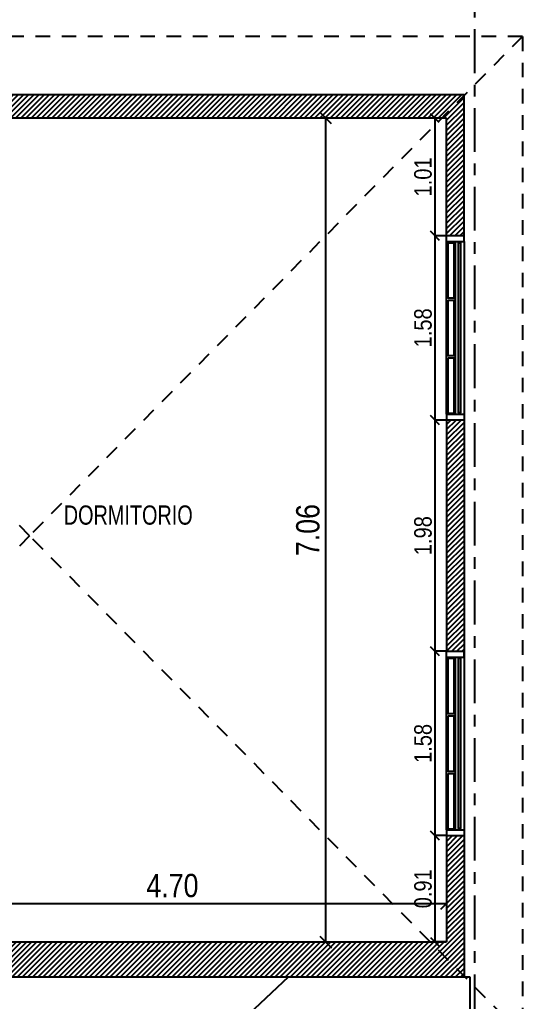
# Model space of a CAD drawing. Extents: x -14.8 to 35.6, y 44.5 to 81.2.
# Drawn here: x 15.62 to 19.93, y 66.84 to 75.26 of the extents above; entities that cross this region are included whole.
import ezdxf

# ---------------------------------------------------------------- set-up
doc = ezdxf.new("R2010")
doc.units = 0
doc.header["$MEASUREMENT"] = 0
doc.header["$PDMODE"] = 3
doc.linetypes.add('CENTER2', pattern=[1.125, 0.75, -0.125, 0.125, -0.125])
doc.linetypes.add('DASHED2', pattern=[0.375, 0.25, -0.125])
doc.layers.get('0').update_dxf_attribs({"linetype": 'CONTINUOUS'})
doc.layers.get('DEFPOINTS').update_dxf_attribs({"linetype": 'CONTINUOUS'})
for name, color, linetype in [('ABERTURAS', 71, 'CONTINUOUS'), ('COTAS', 12, 'CONTINUOUS'), ('EJES', 161, 'CENTER2'), ('NUEVO', 1, 'CONTINUOUS'), ('RELLENO', 7, 'CONTINUOUS'), ('TEXTO', 12, 'CONTINUOUS')]:
    doc.layers.add(name, color=color, linetype=linetype)
doc.styles.add('COTAS PRIMARIAS', font='ARIALN.TTF', dxfattribs={"height": 0.2})
doc.styles.add('COTAS SECUNDARIAS', font='ARIALN.TTF', dxfattribs={"height": 0.15})
doc.styles.add('TEXTO SECUNDARIO', font='ARIALN.TTF', dxfattribs={"width": 0.9, "height": 0.165})
doc.dimstyles.new('COTA SECUNDARIAS', dxfattribs={"dimscale": 5, "dimtxt": 1, "dimasz": 0.015, "dimexe": 0, "dimexo": 0, "dimgap": 0.005, "dimtad": 1, "dimzin": 1, "dimdsep": 46, "dimtxsty": 'COTAS SECUNDARIAS', "dimblk": 'OBLIQUE', "dimcen": 0, "dimclrd": 11, "dimclre": 11, "dimclrt": 11, "dimaunit": 1, "dimadec": 1, "dimazin": 0, "dimtfac": 0.4, "dimtix": 1, "dimtmove": 1, "dimatfit": 3, "dimfxl": 1, "dimtolj": 1, "dimtzin": 0, "dimlwd": -1, "dimarcsym": 0})
doc.dimstyles.new('COTAS PRINCIPALES', dxfattribs={"dimscale": 5, "dimtxt": 2.5, "dimasz": 0.02, "dimexe": 0, "dimexo": 0, "dimgap": 0.01, "dimtad": 1, "dimzin": 1, "dimdsep": 46, "dimtxsty": 'COTAS PRIMARIAS', "dimblk": 'OBLIQUE', "dimcen": 0, "dimclrd": 11, "dimclre": 11, "dimclrt": 11, "dimaunit": 1, "dimadec": 1, "dimazin": 0, "dimtfac": 0.4, "dimtix": 1, "dimtmove": 1, "dimatfit": 3, "dimfxl": 1, "dimtolj": 1, "dimtzin": 0, "dimlwd": -1, "dimarcsym": 0})

# ---------------------------------------------------------------- blocks, each defined once
blk = doc.blocks.new('_Oblique')
at = {"color": 0, "linetype": 'ByBlock', "lineweight": -2}
blk.add_line((-0.5, -0.5), (0.5, 0.5), dxfattribs=at)
blk = doc.blocks.new('*D222')
at = {"layer": 'COTAS', "color": 11, "lineweight": -2, "transparency": 16777216}
for p, q in [((19.2835, 74.4107), (19.1836, 74.4107)), ((19.2835, 73.4036), (19.1836, 73.4036))]:
    blk.add_line(p, q, dxfattribs=at)
at = {"layer": 'COTAS', "color": 11, "transparency": 16777216}
blk.add_line((19.1836, 74.4107), (19.1836, 73.4036), dxfattribs=at)
at = {"layer": 'DEFPOINTS', "color": 0, "transparency": 16777216}
for p in [(19.2835, 74.4107), (19.1836, 73.4036), (19.2835, 73.4036)]:
    blk.add_point(p, dxfattribs=at)
at = {"layer": 'COTAS', "color": 11, "transparency": 16777216, "xscale": 0.075, "yscale": 0.075, "zscale": 0.075}
for p, rotation in [((19.1836, 74.4107), 90), ((19.1836, 73.4036), 270)]:
    blk.add_blockref('_Oblique', p, dxfattribs=dict(at, rotation=rotation))
at = {"layer": 'COTAS', "color": 11, "transparency": 16777216, "insert": (19.082, 73.9071), "char_height": 0.15, "attachment_point": 5, "rotation": 90, "style": 'COTAS SECUNDARIAS'}
blk.add_mtext('\\A1;1.01', dxfattribs=at)
blk = doc.blocks.new('*D223')
at = {"layer": 'COTAS', "color": 11, "lineweight": -2, "transparency": 16777216}
for p, q in [((19.2835, 73.4036), (19.1836, 73.4036)), ((19.2835, 71.8236), (19.1836, 71.8236))]:
    blk.add_line(p, q, dxfattribs=at)
at = {"layer": 'COTAS', "color": 11, "transparency": 16777216}
blk.add_line((19.1836, 73.4036), (19.1836, 71.8236), dxfattribs=at)
at = {"layer": 'DEFPOINTS', "color": 0, "transparency": 16777216}
for p in [(19.2835, 73.4036), (19.1836, 71.8236), (19.2835, 71.8236)]:
    blk.add_point(p, dxfattribs=at)
at = {"layer": 'COTAS', "color": 11, "transparency": 16777216, "xscale": 0.075, "yscale": 0.075, "zscale": 0.075}
for p, rotation in [((19.1836, 73.4036), 90), ((19.1836, 71.8236), 270)]:
    blk.add_blockref('_Oblique', p, dxfattribs=dict(at, rotation=rotation))
at = {"layer": 'COTAS', "color": 11, "transparency": 16777216, "insert": (19.082, 72.6136), "char_height": 0.15, "attachment_point": 5, "rotation": 90, "style": 'COTAS SECUNDARIAS'}
blk.add_mtext('\\A1;1.58', dxfattribs=at)
blk = doc.blocks.new('*D224')
at = {"layer": 'COTAS', "color": 11, "lineweight": -2, "transparency": 16777216}
for p, q in [((19.2835, 71.8236), (19.1836, 71.8236)), ((19.2835, 69.8419), (19.1836, 69.8419))]:
    blk.add_line(p, q, dxfattribs=at)
at = {"layer": 'COTAS', "color": 11, "transparency": 16777216}
blk.add_line((19.1836, 71.8236), (19.1836, 69.8419), dxfattribs=at)
at = {"layer": 'DEFPOINTS', "color": 0, "transparency": 16777216}
for p in [(19.2835, 71.8236), (19.1836, 69.8419), (19.2835, 69.8419)]:
    blk.add_point(p, dxfattribs=at)
at = {"layer": 'COTAS', "color": 11, "transparency": 16777216, "xscale": 0.075, "yscale": 0.075, "zscale": 0.075}
for p, rotation in [((19.1836, 71.8236), 90), ((19.1836, 69.8419), 270)]:
    blk.add_blockref('_Oblique', p, dxfattribs=dict(at, rotation=rotation))
at = {"layer": 'COTAS', "color": 11, "transparency": 16777216, "insert": (19.082, 70.8327), "char_height": 0.15, "attachment_point": 5, "rotation": 90, "style": 'COTAS SECUNDARIAS'}
blk.add_mtext('\\A1;1.98', dxfattribs=at)
blk = doc.blocks.new('*D225')
at = {"layer": 'COTAS', "color": 11, "lineweight": -2, "transparency": 16777216}
for p, q in [((19.2835, 69.8419), (19.1836, 69.8419)), ((19.2835, 68.2619), (19.1836, 68.2619))]:
    blk.add_line(p, q, dxfattribs=at)
at = {"layer": 'COTAS', "color": 11, "transparency": 16777216}
blk.add_line((19.1836, 69.8419), (19.1836, 68.2619), dxfattribs=at)
at = {"layer": 'DEFPOINTS', "color": 0, "transparency": 16777216}
for p in [(19.2835, 69.8419), (19.1836, 68.2619), (19.2835, 68.2619)]:
    blk.add_point(p, dxfattribs=at)
at = {"layer": 'COTAS', "color": 11, "transparency": 16777216, "xscale": 0.075, "yscale": 0.075, "zscale": 0.075}
for p, rotation in [((19.1836, 69.8419), 90), ((19.1836, 68.2619), 270)]:
    blk.add_blockref('_Oblique', p, dxfattribs=dict(at, rotation=rotation))
at = {"layer": 'COTAS', "color": 11, "transparency": 16777216, "insert": (19.082, 69.0519), "char_height": 0.15, "attachment_point": 5, "rotation": 90, "style": 'COTAS SECUNDARIAS'}
blk.add_mtext('\\A1;1.58', dxfattribs=at)
blk = doc.blocks.new('*D226')
at = {"layer": 'COTAS', "color": 11, "lineweight": -2, "transparency": 16777216}
for p, q in [((19.2835, 68.2619), (19.1836, 68.2619)), ((19.2835, 67.3508), (19.1836, 67.3508))]:
    blk.add_line(p, q, dxfattribs=at)
at = {"layer": 'COTAS', "color": 11, "transparency": 16777216}
blk.add_line((19.1836, 68.2619), (19.1836, 67.3508), dxfattribs=at)
at = {"layer": 'DEFPOINTS', "color": 0, "transparency": 16777216}
for p in [(19.2835, 68.2619), (19.1836, 67.3508), (19.2835, 67.3508)]:
    blk.add_point(p, dxfattribs=at)
at = {"layer": 'COTAS', "color": 11, "transparency": 16777216, "xscale": 0.075, "yscale": 0.075, "zscale": 0.075}
for p, rotation in [((19.1836, 68.2619), 90), ((19.1836, 67.3508), 270)]:
    blk.add_blockref('_Oblique', p, dxfattribs=dict(at, rotation=rotation))
at = {"layer": 'COTAS', "color": 11, "transparency": 16777216, "insert": (19.082, 67.8063), "char_height": 0.15, "attachment_point": 5, "rotation": 90, "style": 'COTAS SECUNDARIAS'}
blk.add_mtext('\\A1;0.91', dxfattribs=at)
blk = doc.blocks.new('*D234')
at = {"layer": 'COTAS', "color": 11, "transparency": 16777216}
blk.add_line((14.5835, 67.6808), (19.2835, 67.6808), dxfattribs=at)
at = {"layer": 'DEFPOINTS', "color": 0, "transparency": 16777216}
for p in [(14.5835, 67.6808), (19.2835, 67.6808), (19.2835, 67.6808)]:
    blk.add_point(p, dxfattribs=at)
at = {"layer": 'COTAS', "color": 11, "transparency": 16777216, "xscale": 0.1, "yscale": 0.1, "zscale": 0.1, "rotation": 180}
blk.add_blockref('_Oblique', (14.5835, 67.6808), dxfattribs=at)
at = {"layer": 'COTAS', "color": 11, "transparency": 16777216, "xscale": 0.1, "yscale": 0.1, "zscale": 0.1}
blk.add_blockref('_Oblique', (19.2835, 67.6808), dxfattribs=at)
at = {"layer": 'COTAS', "color": 11, "transparency": 16777216, "insert": (16.9335, 67.8329), "char_height": 0.2, "attachment_point": 5, "style": 'COTAS PRIMARIAS'}
blk.add_mtext('\\A1;4.70', dxfattribs=at)
blk = doc.blocks.new('*D235')
at = {"layer": 'COTAS', "color": 11, "transparency": 16777216}
blk.add_line((18.2473, 67.3508), (18.2473, 74.4107), dxfattribs=at)
at = {"layer": 'DEFPOINTS', "color": 0, "transparency": 16777216}
for p in [(18.2473, 74.4107), (18.2473, 74.4107), (18.2473, 67.3508)]:
    blk.add_point(p, dxfattribs=at)
at = {"layer": 'COTAS', "color": 11, "transparency": 16777216, "xscale": 0.1, "yscale": 0.1, "zscale": 0.1}
for p, rotation in [((18.2473, 74.4107), 90), ((18.2473, 67.3508), 270)]:
    blk.add_blockref('_Oblique', p, dxfattribs=dict(at, rotation=rotation))
at = {"layer": 'COTAS', "color": 11, "transparency": 16777216, "insert": (18.0951, 70.8807), "char_height": 0.2, "attachment_point": 5, "rotation": 90, "style": 'COTAS PRIMARIAS'}
blk.add_mtext('\\A1;7.06', dxfattribs=at)

msp = doc.modelspace()

# ---------------------------------------------------------------- hatches: boundary and pattern name
at = {"layer": 'RELLENO'}
h = msp.add_hatch(dxfattribs=at)
h.set_pattern_fill('ANSI31', color=256, scale=0.25, style=0)
h.paths.add_polyline_path([(19.4335, 74.6045), (19.4335, 74.611), (12.9335, 74.611), (12.9335, 74.411), (13.8335, 74.411), (13.8335, 73.8669), (13.9835, 73.8669), (13.9835, 74.411), (19.2425, 74.411)])
h.paths.add_polyline_path([(19.4335, 74.6045), (19.2425, 74.411), (19.2835, 74.411), (19.2835, 73.8669), (19.4335, 73.8669)], flags=17)
h.paths.add_polyline_path([(19.4335, 73.8669), (19.2835, 73.8669), (19.2835, 73.4036), (19.4335, 73.4036)])
h.paths.add_polyline_path([(13.9835, 73.8669), (13.8335, 73.8669), (13.8335, 72.7305), (13.9835, 72.5785)])
h.paths.add_polyline_path([(14.3956, 72.1611), (13.9835, 72.1611), (13.9835, 72.5785), (13.8335, 72.7305), (13.8335, 72.0111), (14.5437, 72.0111)])
h = msp.add_hatch(dxfattribs=at)
h.set_pattern_fill('ANSI31', color=256, scale=0.25, style=0)
h.paths.add_polyline_path([(19.4335, 71.3602), (19.2835, 71.3602), (19.2835, 70.3019), (19.4335, 70.3019)])
h.paths.add_polyline_path([(19.4335, 71.8236), (19.2835, 71.8236), (19.2835, 71.3602), (19.4335, 71.3602)])
h.paths.add_polyline_path([(19.4335, 70.3019), (19.2835, 70.3019), (19.2835, 69.8419), (19.4335, 69.8419)])
h = msp.add_hatch(dxfattribs=at)
h.set_pattern_fill('ANSI31', color=256, scale=0.25, style=0)
h.set_pattern_definition([(45, (0, 0.800314), (-0.022097087, 0.022097087), [])])
h.paths.add_polyline_path([(14.5835, 70.2611), (13.4335, 70.2611), (13.4335, 70.1111), (13.8335, 70.1111), (13.8335, 68.9316), (13.9835, 69.0836), (13.9835, 70.1111), (14.5835, 70.1111)])
h.paths.add_polyline_path([(12.7335, 70.2611), (11.9835, 70.2611), (11.9835, 68.5111), (12.1335, 68.5111), (12.1335, 70.1111), (12.7335, 70.1111)])
h.paths.add_polyline_path([(12.9248, 68.0111), (12.1335, 68.0111), (12.1335, 68.5111), (11.9835, 68.5111), (11.9835, 67.7111), (12.6286, 67.7111)])
h.paths.add_polyline_path([(14.4814, 68.0111), (13.9835, 68.0111), (13.9835, 68.5111), (13.8335, 68.5111), (13.8335, 68.0111), (12.9248, 68.0111), (12.6286, 67.7111), (14.1621, 67.7111)])
h.paths.add_polyline_path([(13.9835, 69.0836), (13.8335, 68.9316), (13.8335, 68.5111), (13.9835, 68.5111)])
h.paths.add_polyline_path([(14.5835, 68.0111), (14.4814, 68.0111), (14.1621, 67.7111), (14.2135, 67.7111), (14.2135, 67.0511), (17.9275, 67.0511), (18.2473, 67.3511), (14.5835, 67.3511)])
h.paths.add_polyline_path([(19.1438, 67.3511), (18.2473, 67.3511), (17.9275, 67.0511), (19.4335, 67.0511), (19.4335, 67.0576)])
h.paths.add_polyline_path([(19.4335, 68.2619), (19.2835, 68.2619), (19.2835, 67.3511), (19.1438, 67.3511), (19.4335, 67.0576)])

# ---------------------------------------------------------------- linework, layer by layer
at = {"linetype": 'DASHED2', "ltscale": 0.5}
for p, q in [((19.9335, 75.111), (11.4835, 75.111)), ((15.7085, 70.831), (11.4835, 75.111)), ((19.9335, 75.111), (15.7085, 70.831)), ((19.9335, 75.111), (19.9335, 66.5511)), ((15.7085, 70.831), (11.4835, 66.5511)), ((19.9335, 66.5511), (15.7085, 70.831))]:
    msp.add_line(p, q, dxfattribs=at)
for p, q in [((19.4335, 74.611), (12.9335, 74.611)), ((19.4335, 73.4036), (19.4335, 74.611)), ((19.2835, 74.411), (13.9835, 74.411)), ((19.2835, 73.4036), (19.2835, 74.411)), ((19.4335, 73.4036), (19.2835, 73.4036)), ((19.4335, 71.8236), (19.2835, 71.8236)), ((19.2835, 71.8236), (19.2835, 69.8419)), ((19.4335, 71.8236), (19.4335, 69.8419)), ((19.2835, 69.8419), (19.4335, 69.8419)), ((19.2835, 68.2619), (19.2835, 67.3511)), ((19.2835, 68.2619), (19.4335, 68.2619)), ((19.4335, 68.2619), (19.4335, 67.0511)), ((14.5835, 67.3511), (19.2835, 67.3511)), ((14.2135, 67.0511), (19.4335, 67.0511))]:
    msp.add_line(p, q)
at = {"layer": 'ABERTURAS'}
for p, q in [((19.2835, 73.3536), (19.2835, 73.4036)), ((19.4335, 73.3536), (19.4335, 73.4036)), ((19.2835, 73.3536), (19.4335, 73.3536)), ((19.2835, 71.8736), (19.4335, 71.8736)), ((19.2835, 71.8736), (19.2835, 71.8236)), ((19.4335, 71.8736), (19.4335, 71.8236)), ((19.2835, 69.7919), (19.2835, 69.8419)), ((19.4335, 69.7919), (19.4335, 69.8419)), ((19.2835, 69.7919), (19.4335, 69.7919)), ((19.2835, 68.3119), (19.4335, 68.3119)), ((19.2835, 68.3119), (19.2835, 68.2619))]:
    msp.add_line(p, q, dxfattribs=at)
at = {"layer": 'ABERTURAS', "color": 11}
for p, q in [((19.2835, 71.8736), (19.2835, 73.3536)), ((19.3585, 73.3536), (19.3585, 71.8736)), ((19.4335, 73.3536), (19.4335, 71.8736)), ((19.4335, 69.8419), (19.4335, 68.2619)), ((19.2835, 68.3119), (19.2835, 69.7919)), ((19.3585, 69.7919), (19.3585, 68.3119))]:
    msp.add_line(p, q, dxfattribs=at)
at = {"layer": 'ABERTURAS'}
for points in [[(19.2984, 73.3433), (19.3446, 73.3433), (19.3446, 72.8666), (19.2984, 72.8666)], [(19.3846, 73.3433), (19.4031, 73.3433), (19.4031, 71.8854), (19.3846, 71.8854)], [(19.2984, 72.8512), (19.3446, 72.8512), (19.3446, 72.3744), (19.2984, 72.3744)], [(19.2984, 72.356), (19.3446, 72.356), (19.3446, 71.8792), (19.2984, 71.8792)], [(19.2984, 69.7816), (19.3446, 69.7816), (19.3446, 69.3049), (19.2984, 69.3049)], [(19.3846, 69.7816), (19.4031, 69.7816), (19.4031, 68.3237), (19.3846, 68.3237)], [(19.2984, 69.2895), (19.3446, 69.2895), (19.3446, 68.8128), (19.2984, 68.8128)], [(19.2984, 68.7943), (19.3446, 68.7943), (19.3446, 68.3176), (19.2984, 68.3176)]]:
    msp.add_lwpolyline(points, close=True, dxfattribs=at)
at = {"layer": 'EJES', "linetype": 'CENTER2', "ltscale": 0.5}
msp.add_line((19.5235, 81.2477), (19.5235, 60.5086), dxfattribs=at)
at = {"layer": 'NUEVO', "ltscale": 0.5}
for p, q in [((17.9275, 67.0511), (14.7835, 64.1011)), ((19.4335, 67.0511), (19.4835, 67.0511)), ((19.4835, 67.0511), (19.4835, 59.6911))]:
    msp.add_line(p, q, dxfattribs=at)

# ---------------------------------------------------------------- texts
at = {"layer": 'TEXTO', "style": 'TEXTO SECUNDARIO', "width": 0.9}
msp.add_text('DORMITORIO', height=0.165, dxfattribs=at).set_placement((16.0015, 70.9267))

# ---------------------------------------------------------------- dimensions: what is measured, and where the dimension line sits
at = {"layer": 'COTAS'}
for base, p1, p2, dimstyle, picture, middle in [((18.2473, 74.4107), (18.2473, 67.3508), (18.2473, 74.4107), 'COTAS PRINCIPALES', '*D235', (18.0951, 70.8807)), ((19.1836, 73.4036), (19.2835, 74.4107), (19.2835, 73.4036), 'COTA SECUNDARIAS', '*D222', (19.082, 73.9071)), ((19.1836, 71.8236), (19.2835, 73.4036), (19.2835, 71.8236), 'COTA SECUNDARIAS', '*D223', (19.082, 72.6136)), ((19.1836, 69.8419), (19.2835, 71.8236), (19.2835, 69.8419), 'COTA SECUNDARIAS', '*D224', (19.082, 70.8327)), ((19.1836, 68.2619), (19.2835, 69.8419), (19.2835, 68.2619), 'COTA SECUNDARIAS', '*D225', (19.082, 69.0519)), ((19.1836, 67.3508), (19.2835, 68.2619), (19.2835, 67.3508), 'COTA SECUNDARIAS', '*D226', (19.082, 67.8063))]:
    dim = msp.add_linear_dim(base=base, p1=p1, p2=p2, angle=90, dimstyle=dimstyle, dxfattribs=at)
    dim.commit()
    dim.dimension.update_dxf_attribs({"geometry": picture, "text_midpoint": middle})
dim = msp.add_linear_dim(base=(19.2835, 67.6808), p1=(14.5835, 67.6808), p2=(19.2835, 67.6808), dimstyle='COTAS PRINCIPALES', dxfattribs=at)
dim.commit()
dim.dimension.update_dxf_attribs({"geometry": '*D234', "text_midpoint": (16.9335, 67.8329)})

doc.saveas('drawing.dxf')
